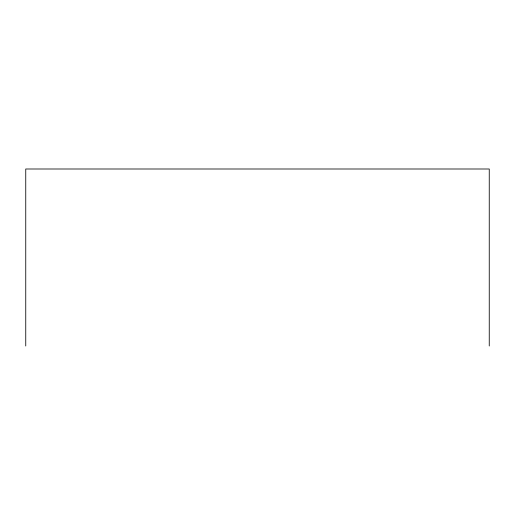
<?xml version="1.0" encoding="UTF-8"?>
<svg xmlns="http://www.w3.org/2000/svg" width="515" height="515" viewBox="0 0 515 515"><rect width="100%" height="100%" fill="white"/><g stroke="black" fill="none" stroke-linecap="round" stroke-linejoin="round"><path stroke-width="0.77" d="M489.25 346.003L489.25 168.997L25.75 168.997L25.75 346.003"/></g></svg>
